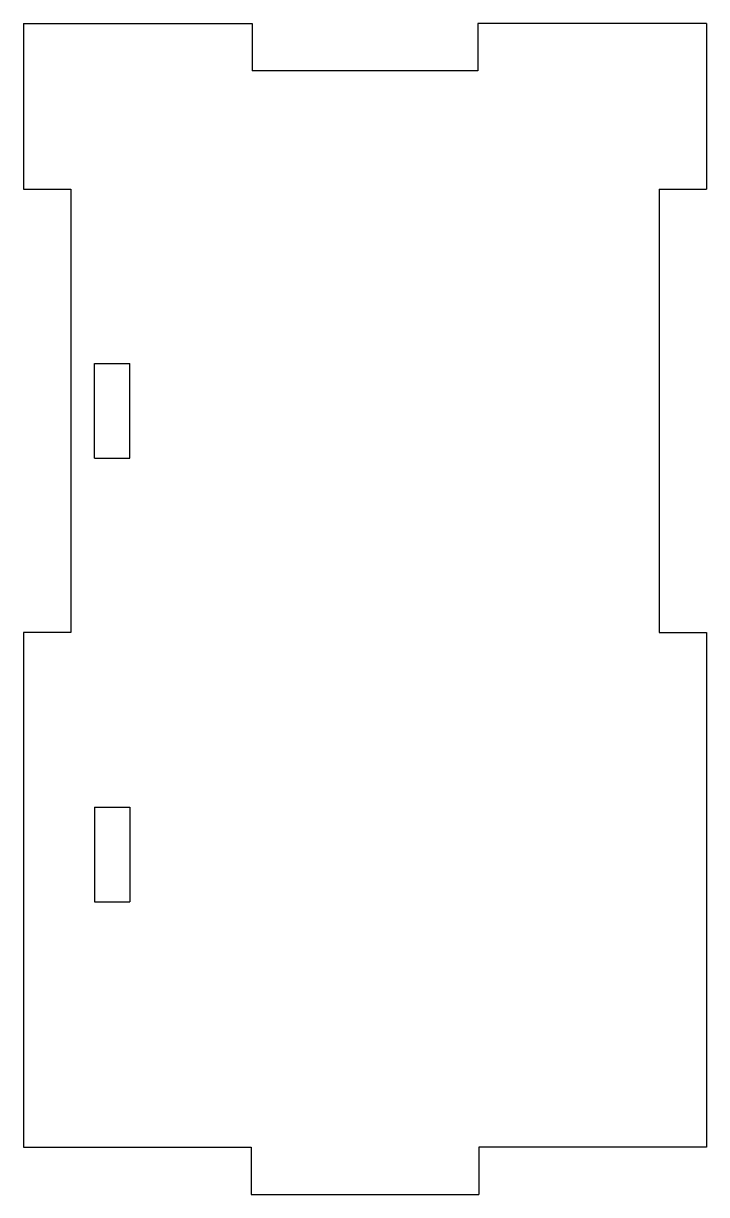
# Model space of a CAD drawing. Extents: x 202.6 to 260.4, y 16 to 115.
import ezdxf

# ---------------------------------------------------------------- set-up
doc = ezdxf.new("R2010")
doc.units = 0
doc.layers.add('VISIBLE', color=7, linetype='CONTINUOUS')

msp = doc.modelspace()

# ---------------------------------------------------------------- linework, layer by layer
at = {"layer": 'VISIBLE'}
for p, q in [((202.631, 115.05), (221.964, 115.05)), ((202.631, 115.05), (202.631, 101.05)), ((221.964, 115.05), (221.964, 111.05)), ((260.37, 115.05), (241.037, 115.05)), ((241.037, 115.05), (241.037, 111.05)), ((260.37, 115.05), (260.37, 101.05)), ((241.037, 111.05), (221.964, 111.05)), ((202.631, 101.05), (206.631, 101.05)), ((206.631, 101.05), (206.631, 63.55)), ((256.37, 101.05), (256.37, 63.55)), ((256.37, 101.05), (260.37, 101.05)), ((208.631, 78.3), (208.631, 86.3)), ((208.631, 86.3), (211.631, 86.3)), ((211.631, 78.3), (211.631, 86.3)), ((208.631, 78.3), (211.631, 78.3)), ((206.631, 63.55), (202.631, 63.55)), ((202.631, 63.55), (202.631, 20.05)), ((256.37, 63.55), (260.37, 63.55)), ((260.37, 63.55), (260.37, 20.05)), ((208.631, 48.8), (208.631, 40.8)), ((208.631, 48.8), (211.631, 48.8)), ((211.631, 48.8), (211.631, 40.8)), ((208.631, 40.8), (211.631, 40.8)), ((202.631, 20.05), (221.877, 20.05)), ((221.877, 20.05), (221.877, 16.05)), ((241.124, 20.05), (241.124, 16.05)), ((260.37, 20.05), (241.124, 20.05)), ((221.877, 16.05), (241.124, 16.05))]:
    msp.add_line(p, q, dxfattribs=at)

doc.saveas('drawing.dxf')
